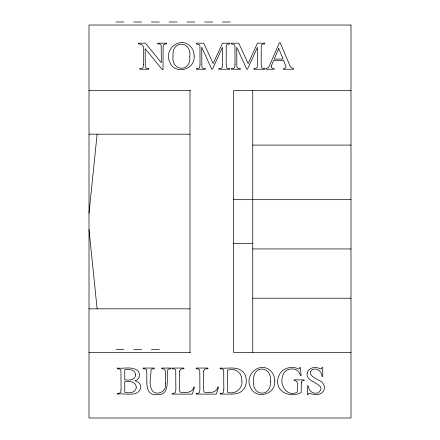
<?xml version="1.0" encoding="UTF-8"?>
<svg xmlns="http://www.w3.org/2000/svg" width="440" height="440" viewBox="0 0 440 440"><rect width="100%" height="100%" fill="white"/><g stroke="black" fill="none" stroke-linecap="round" stroke-linejoin="round"><path stroke-width="0.66" d="M89.007 213.323L97.13 134.178M115.946 22L123.86 22M133.689 22L141.603 22M151.426 22L159.34 22M169.163 22L177.078 22M186.901 22L194.816 22M204.644 22.017L212.559 22.017M222.382 22.017L230.296 22.017M89.007 90.514L190.46 90.514M350.993 90.514L233.646 90.514L233.646 352.5L350.993 352.5M89.007 134.178L189.981 134.178M252.747 145.096L350.993 145.096M233.646 199.678L350.993 199.678M233.646 243.342L252.747 243.342M252.747 248.947L350.993 248.947M252.747 298.216L350.993 298.216M89.007 308.836L189.981 308.836M115.946 349.486L123.86 349.486M133.689 349.486L141.603 349.486M151.426 349.486L159.34 349.486M89.007 352.5L190.46 352.5M89.007 229.697L97.13 308.836M252.747 90.514L252.747 352.5M189.981 90.514L189.981 352.5M179.63 371.212L179.559 389.483L179.861 391.672L180.576 392.271C185.559 392.893 192.478 393.129 193.892 386.909L194.53 387.041L192.297 394.114L172.117 394.114L172.117 393.404L174.515 393.135L175.461 392.326L175.868 389.483L175.731 370.684L175.329 369.611L174.394 368.973L172.117 368.764L172.117 368.055L183.92 368.055L183.92 368.764C182.237 368.671 179.647 369.023 179.63 371.212M203.676 371.212L203.599 389.483L203.907 391.672L204.617 392.271C209.605 392.893 216.519 393.129 217.938 386.909L218.57 387.041L216.343 394.114L196.163 394.114L196.163 393.404L198.561 393.135L199.507 392.326L199.909 389.483L199.777 370.684L199.37 369.611L198.44 368.973L196.163 368.764L196.163 368.055L207.961 368.055L207.961 368.764C206.278 368.671 203.687 369.023 203.676 371.212M165.429 383.218C167.057 389.889 159.946 395.186 153.984 392.365C147.714 387.255 151.014 376.761 151.074 369.782L151.998 369.017L154.38 368.764L154.38 368.055L143.115 368.055L143.115 368.764L145.371 368.951L146.239 369.512C148.434 377.795 142.604 395.725 157.13 394.73C170.918 395.411 166.166 378.279 167.563 370.051L168.57 369.089L170.907 368.764L170.907 368.055L161.684 368.055L161.684 368.764L163.961 368.973L164.89 369.611L165.297 370.684L165.429 383.218M189.772 56.579C191.279 72.517 171.144 71.891 173.052 56.04C171.485 39.776 191.846 40.568 189.772 56.579M270.347 381.447C271.854 397.392 251.713 396.759 253.627 380.908C252.06 364.65 272.415 365.442 270.347 381.447M301.307 382.679L301.208 392.403C292.314 398.03 277.294 393.289 277.646 381.486A13.827 13.827 0 0 1 278.581 376.492C281.264 368.236 291.385 365.272 298.771 369.111L299.393 368.775L299.712 367.455L300.421 367.455L301.092 375.683L300.421 375.683C298.661 366.091 283.921 367.092 282.612 376.387C279.257 385.242 287.683 397.837 297.462 391.963C296.527 388.867 299.998 380.226 294.041 380.622L294.041 379.891L304.134 379.891L304.134 380.622L302.385 380.87L301.593 381.623L301.307 382.679M143.457 64.724L143.033 67.529L142.098 68.283L139.766 68.53L139.766 69.24L148.836 69.24L148.836 68.53L146.591 68.327L145.668 67.722L145.277 66.677L145.145 48.675L162.327 69.663L163.02 69.663L163.125 45.903L163.444 44.891L164.373 44.143L166.711 43.89L166.711 43.181L157.641 43.181L157.641 43.89L159.874 44.094L160.793 44.699L161.194 45.749L161.332 62.728L145.398 43.181L138.325 43.181L138.325 43.89L140.013 44.066L141.735 44.852L143.457 46.602L143.457 64.724M200.035 64.724L199.612 67.529L198.682 68.283L196.345 68.53L196.345 69.24L205.414 69.24L205.414 68.53L203.165 68.327L202.246 67.722L201.856 66.677L201.729 47.311L211.799 69.24L212.432 69.24L222.481 47.311L222.376 66.523L222.063 67.529L221.139 68.283L218.79 68.53L218.79 69.24L229.862 69.24L229.862 68.53L227.629 68.327L226.71 67.722L226.171 64.724L226.276 45.903L226.595 44.891L227.535 44.143L229.862 43.89L229.862 43.181L222.481 43.181L213.18 63.575L203.726 43.181L196.345 43.181L196.345 43.89L199.271 44.688L199.941 46.206L200.035 64.724M235.032 64.724L234.608 67.529L233.679 68.283L231.341 68.53L231.341 69.24L240.416 69.24L240.416 68.53L238.161 68.327L237.243 67.722L236.852 66.677L236.726 47.311L246.796 69.24L247.429 69.24L257.477 47.311L257.373 66.523L257.059 67.529L256.135 68.283L253.792 68.53L253.792 69.24L264.858 69.24L264.858 68.53L262.625 68.327L261.707 67.722L261.168 64.724L261.278 45.903L261.591 44.891L262.531 44.143L264.858 43.89L264.858 43.181L257.477 43.181L248.177 63.575L238.722 43.181L231.341 43.181L231.341 43.89L234.267 44.688L234.938 46.206L235.032 64.724M223.834 389.499L223.416 392.348L222.481 393.14L220.088 393.404L220.088 394.114L231.737 394.114L235.29 393.861L238.354 393.096A11.484 11.484 0 0 0 244.481 388.102C246.384 384.813 246.747 380.798 245.878 377.135A12.59 12.59 0 0 0 243.485 372.361C237.743 365.745 227.607 368.891 220.088 368.055L220.088 368.764L222.365 368.973L223.3 369.611L223.702 370.684L223.834 389.499M121.072 389.499L120.632 392.365L119.691 393.146L117.304 393.404L117.304 394.114C124.053 392.744 139.436 397.991 140.756 386.986C140.871 383.675 137.891 381.282 134.833 380.815C139.133 379.836 141.031 374.259 138.023 370.964C132.489 365.921 123.921 368.979 117.304 368.055L117.304 368.764L119.587 368.973L120.516 369.611L120.934 370.689L121.072 389.499M241.962 381.139C242.748 388.856 234.751 394.933 227.524 392.233L227.524 370.073L231.468 369.512L233.668 369.71A9.62 9.62 0 0 1 237.446 371.267A10.076 10.076 0 0 1 241.225 376.31L241.962 381.139M194.172 56.056C195.272 70.208 174.339 75.361 169.565 61.628C163.845 48.972 180.417 35.745 190.454 46.437A12.898 12.898 0 0 1 193.941 53.295L194.172 56.056M274.747 380.93C275.841 395.076 254.909 400.235 250.14 386.496C244.42 373.841 260.992 360.618 271.029 371.311A12.898 12.898 0 0 1 274.511 378.169L274.747 380.93M307.285 372.966C304.326 382.888 329.423 383.906 318.005 392.893A8.008 8.008 0 0 1 312.037 392.288L309.452 389.972L308.11 385.77L307.401 385.77L307.401 394.708L308.11 394.708L308.523 393.52L309.282 393.228C313.77 394.834 319.935 395.962 323.175 391.446C325.991 387.783 323.785 382.448 319.77 380.738C315.997 378.708 305.124 373.841 312.989 369.298C317.543 367.851 321.981 371.927 322.025 376.47L322.735 376.47L322.735 367.455L322.025 367.455L321.514 368.66L320.7 368.957C316.124 366.394 308.649 367.01 307.285 372.966M136.296 387.31C136.097 392.942 128.925 393.498 124.762 392.233L124.762 381.546C129.179 380.809 136.125 381.59 136.296 387.31M135.526 374.858C135.476 380.353 128.793 380.55 124.762 379.775L124.762 369.765C128.81 368.511 135.366 369.622 135.526 374.858M271.348 65.956L271.326 67.458L272.646 68.316L274.203 68.53L274.203 69.24L265.991 69.24L265.991 68.53L268.109 67.782L269.143 66.385L279.444 42.587L280.121 42.587L290.235 66.418L291.181 67.656L293.667 68.53L293.667 69.24L283.388 69.24L283.388 68.53L285.489 68.013L286.039 66.935L283.695 60.517L273.603 60.517L271.348 65.956M278.735 48.56L274.203 59.092L283.157 59.092L278.735 48.56M350.993 25.02L89.007 25.02L89.007 418L350.993 418L350.993 25.02"/></g></svg>
